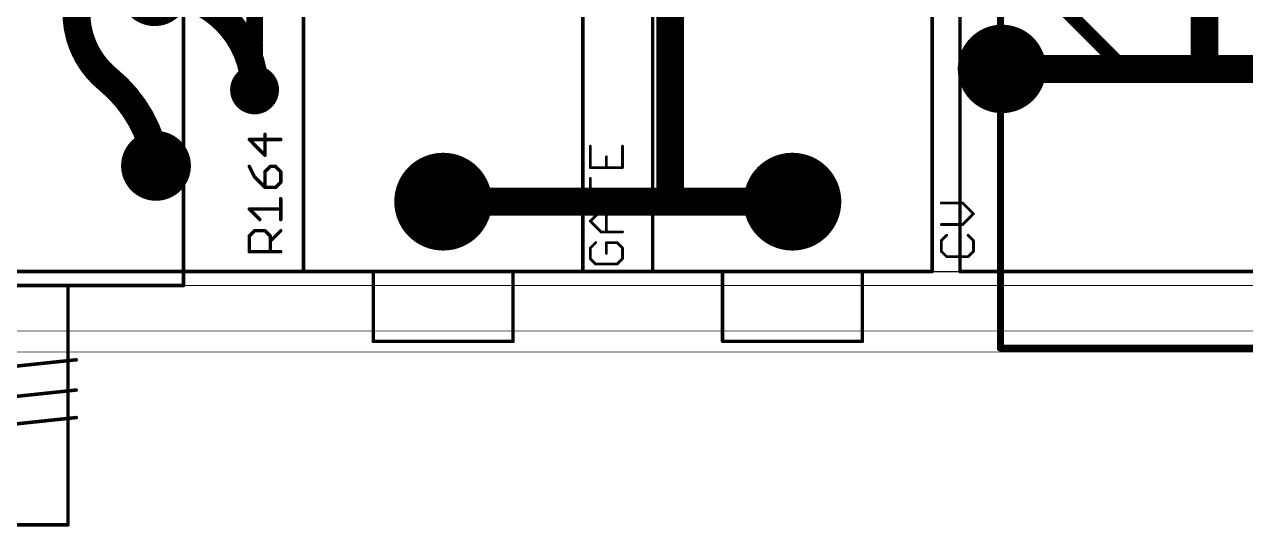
# Model space of a CAD drawing. Extents: x -4 to 220, y -9 to 53.
# Drawn here: x 29.99 to 74.39, y -9.27 to 8.98 of the extents above; entities that cross this region are included whole.
import ezdxf

# ---------------------------------------------------------------- set-up
doc = ezdxf.new("R2010")
doc.units = 0
for name, color, linetype in [('1', 14, 'CONTINUOUS'), ('16', 174, 'CONTINUOUS'), ('17', 94, 'CONTINUOUS'), ('20', 178, 'CONTINUOUS'), ('21', 251, 'CONTINUOUS'), ('23', 178, 'CONTINUOUS'), ('25', 251, 'CONTINUOUS'), ('51', 251, 'CONTINUOUS')]:
    doc.layers.add(name, color=color, linetype=linetype)

# ---------------------------------------------------------------- blocks, each defined once
blk = doc.blocks.new('ROUNDP')
at = {"const_width": 0.5}
blk.add_lwpolyline([(0, -0.25, 1), (0, 0.25, 1), (0, -0.25)], format="xyb", dxfattribs=at)

msp = doc.modelspace()

# ---------------------------------------------------------------- linework, layer by layer
at = {"layer": '1', "const_width": 0.127}
for points in [[(64.008, 0), (64.008, 18.415)], [(62.992, 0), (62.992, 16.764)], [(0, 0), (62.992, 0)], [(81.153, 0), (64.008, 0)]]:
    msp.add_lwpolyline(points, dxfattribs=at)
at = {"layer": '1', "const_width": 0.0635}
for points in [[(62.9603, 0, 1), (63.0238, 0)], [(62.992, -0.0318, 1), (62.992, 0.0318)], [(64.008, 0.0318, 1), (64.008, -0.0318)], [(63.9763, 0, 1), (64.0398, 0)]]:
    msp.add_lwpolyline(points, format="xyb", dxfattribs=at)
at = {"layer": '16'}
for points, const_width in [([(31.877, 9.398), (31.877, 16.002)], 1.016), ([(53.467, 2.54), (53.467, 13.208)], 1.016), ([(69.977, 7.366), (65.786, 11.557)], 0.508), ([(72.898, 7.366), (72.898, 10.033)], 1.016), ([(65.532, 7.366), (71.374, 7.366)], 1.016), ([(71.374, 7.366), (69.977, 7.366)], 0.508), ([(71.374, 7.366), (72.898, 7.366)], 1.016), ([(72.898, 7.366), (77.724, 7.366)], 1.016), ([(34.798, 3.814), (34.798, 3.81)], 1.016), ([(34.798, 3.81), (34.798, 3.556)], 1.016), ([(45.212, 2.54), (56.515, 2.54)], 1.016), ([(56.515, 2.54), (53.467, 2.54)], 1.016), ([(56.515, 2.54), (57.912, 2.54)], 1.016)]:
    msp.add_lwpolyline(points, dxfattribs=dict(at, const_width=const_width))
for points, const_width in [([(38.354, 6.604, 0.4142), (34.766, 10.192)], 1.016), ([(31.877, 9.398, 0.2249), (33.02, 6.985)], 1.016), ([(31.623, 9.398, 1), (32.131, 9.398)], 0.508), ([(65.532, 7.62, 1), (65.532, 7.112)], 0.508), ([(69.977, 7.493, 1), (69.977, 7.239)], 0.254), ([(69.8872, 7.2762, 1), (70.0668, 7.4558)], 0.254), ([(71.374, 7.62, 1), (71.374, 7.112)], 0.508), ([(71.374, 7.112, 1), (71.374, 7.62)], 0.508), ([(71.374, 7.239, 1), (71.374, 7.493)], 0.254), ([(72.898, 7.62, 1), (72.898, 7.112)], 0.508), ([(72.644, 7.366, 1), (73.152, 7.366)], 0.508), ([(72.898, 7.112, 1), (72.898, 7.62)], 0.508), ([(34.798, 3.81, 0.1893), (33.02, 6.985)], 1.016), ([(33.1809, 7.1815, 1), (32.8591, 6.7885)], 0.508), ([(32.8591, 6.7885, 1), (33.1809, 7.1815)], 0.508), ([(38.1, 6.604, 1), (38.608, 6.604)], 0.508), ([(34.798, 3.814, 0.4142), (34.77, 3.842)], 1.016), ([(34.77, 4.096, 1), (34.77, 3.588)], 0.508), ([(35.052, 3.814, 1), (34.544, 3.814)], 0.508), ([(35.052, 3.81, 1), (34.544, 3.81)], 0.508), ([(34.544, 3.814, 1), (35.052, 3.814)], 0.508), ([(34.544, 3.81, 1), (35.052, 3.81)], 0.508), ([(34.5464, 3.7755, 1), (35.0496, 3.8445)], 0.508), ([(34.544, 3.556, 1), (35.052, 3.556)], 0.508), ([(45.212, 2.794, 1), (45.212, 2.286)], 0.508), ([(53.467, 2.794, 1), (53.467, 2.286)], 0.508), ([(53.213, 2.54, 1), (53.721, 2.54)], 0.508), ([(56.515, 2.794, 1), (56.515, 2.286)], 0.508), ([(56.515, 2.286, 1), (56.515, 2.794)], 0.508), ([(56.515, 2.286, 1), (56.515, 2.794)], 0.508), ([(57.912, 2.286, 1), (57.912, 2.794)], 0.508)]:
    msp.add_lwpolyline(points, format="xyb", dxfattribs=dict(at, const_width=const_width))
at = {"layer": '20'}
msp.add_line((0, 0), (213.36, 0), dxfattribs=at)
at = {"layer": '20', "const_width": 0.0254}
for points in [[(-4.064, -0.508), (218.186, -0.508)], [(218.186, -2.159), (-4.064, -2.159)], [(-3.937, -2.921), (220.345, -2.921)]]:
    msp.add_lwpolyline(points, dxfattribs=at)
at = {"layer": '21'}
for points, const_width in [([(35.77, -0.508), (35.77, 20.0758)], 0.127), ([(40.132, 0), (40.132, 15.24)], 0.127), ([(50.292, 15.24), (50.292, 0)], 0.127), ([(52.832, 0), (52.832, 15.24)], 0.127), ([(62.992, 15.24), (62.992, 0)], 0.127), ([(65.474, 12.966), (65.474, -2.784)], 0.254), ([(38.354, 9.906), (38.354, 8.382)], 0.6096), ([(42.672, 0), (40.132, 0)], 0.127), ([(47.752, 0), (42.672, 0)], 0.127), ([(42.672, 0), (42.672, -2.54)], 0.127), ([(50.292, 0), (47.752, 0)], 0.127), ([(47.752, -2.54), (47.752, 0)], 0.127), ([(55.372, 0), (52.832, 0)], 0.127), ([(60.452, 0), (55.372, 0)], 0.127), ([(55.372, 0), (55.372, -2.54)], 0.127), ([(62.992, 0), (60.452, 0)], 0.127), ([(60.452, -2.54), (60.452, 0)], 0.127), ([(21.77, -0.508), (31.57, -0.508)], 0.127), ([(31.57, -0.508), (35.77, -0.508)], 0.127), ([(31.57, -9.208), (31.57, -0.508)], 0.127), ([(42.672, -2.54), (47.752, -2.54)], 0.127), ([(55.372, -2.54), (60.452, -2.54)], 0.127), ([(65.474, -2.784), (77.782, -2.784)], 0.254), ([(21.47, -4.308), (31.87, -3.208)], 0.127), ([(21.47, -5.408), (31.87, -4.308)], 0.127), ([(21.47, -6.408), (31.87, -5.308)], 0.127), ([(21.77, -9.208), (31.57, -9.208)], 0.127)]:
    msp.add_lwpolyline(points, dxfattribs=dict(at, const_width=const_width))
for points, const_width in [([(38.2016, 8.382, 1), (38.5064, 8.382)], 0.3048), ([(40.132, 0.0318, 1), (40.132, -0.0318)], 0.0635), ([(40.1003, 0, 1), (40.1638, 0)], 0.0635), ([(42.672, 0.0318, 1), (42.672, -0.0318)], 0.0635), ([(42.7038, 0, 1), (42.6403, 0)], 0.0635), ([(42.672, -0.0318, 1), (42.672, 0.0318)], 0.0635), ([(47.752, 0.0318, 1), (47.752, -0.0318)], 0.0635), ([(47.7838, 0, 1), (47.7203, 0)], 0.0635), ([(47.752, -0.0318, 1), (47.752, 0.0318)], 0.0635), ([(50.2602, 0, 1), (50.3238, 0)], 0.0635), ([(50.292, -0.0318, 1), (50.292, 0.0318)], 0.0635), ([(52.8002, 0, 1), (52.8638, 0)], 0.0635), ([(52.832, 0.0318, 1), (52.832, -0.0318)], 0.0635), ([(55.372, 0.0318, 1), (55.372, -0.0318)], 0.0635), ([(55.4038, 0, 1), (55.3402, 0)], 0.0635), ([(55.372, -0.0318, 1), (55.372, 0.0318)], 0.0635), ([(60.452, 0.0318, 1), (60.452, -0.0318)], 0.0635), ([(60.4838, 0, 1), (60.4203, 0)], 0.0635), ([(60.452, -0.0318, 1), (60.452, 0.0318)], 0.0635), ([(62.9603, 0, 1), (63.0238, 0)], 0.0635), ([(62.992, -0.0318, 1), (62.992, 0.0318)], 0.0635), ([(31.6017, -0.508, 1), (31.5383, -0.508)], 0.0635), ([(31.57, -0.4763, 1), (31.57, -0.5397)], 0.0635), ([(31.57, -0.5397, 1), (31.57, -0.4763)], 0.0635), ([(35.7383, -0.508, 1), (35.8018, -0.508)], 0.0635), ([(35.77, -0.5397, 1), (35.77, -0.4763)], 0.0635), ([(42.672, -2.5082, 1), (42.672, -2.5718)], 0.0635), ([(42.6403, -2.54, 1), (42.7038, -2.54)], 0.0635), ([(47.7203, -2.54, 1), (47.7838, -2.54)], 0.0635), ([(47.752, -2.5718, 1), (47.752, -2.5082)], 0.0635), ([(55.372, -2.5082, 1), (55.372, -2.5718)], 0.0635), ([(55.3402, -2.54, 1), (55.4038, -2.54)], 0.0635), ([(60.4203, -2.54, 1), (60.4838, -2.54)], 0.0635), ([(60.452, -2.5718, 1), (60.452, -2.5082)], 0.0635), ([(65.474, -2.7205, 1), (65.474, -2.8475)], 0.127), ([(65.4105, -2.784, 1), (65.5375, -2.784)], 0.127), ([(31.8733, -3.2396, 1), (31.8667, -3.1764)], 0.0635), ([(31.8733, -4.3396, 1), (31.8667, -4.2764)], 0.0635), ([(31.8733, -5.3396, 1), (31.8667, -5.2764)], 0.0635), ([(31.5383, -9.208, 1), (31.6017, -9.208)], 0.0635), ([(31.57, -9.2398, 1), (31.57, -9.1762)], 0.0635)]:
    msp.add_lwpolyline(points, format="xyb", dxfattribs=dict(at, const_width=const_width))
at = {"layer": '23'}
for p in [(45.212, 0), (57.912, 0), (71.628, -2.794)]:
    msp.add_point(p, dxfattribs=at)
at = {"layer": '25'}
for points, const_width in [([(38.7345, 4.2281), (38.7345, 4.9907)], 0.127), ([(39.3065, 4.8001), (38.1625, 4.8001)], 0.127), ([(38.1625, 4.8001), (38.7345, 4.2281)], 0.127), ([(50.5646, 4.5584), (50.5646, 3.7788)], 0.1016), ([(51.734, 3.7788), (51.734, 4.5584)], 0.1016), ([(51.1493, 3.7788), (51.1493, 4.1686)], 0.1016), ([(38.1625, 3.8213), (38.3532, 3.44)], 0.127), ([(38.9252, 3.8213), (38.7345, 3.6307)], 0.127), ([(38.7345, 3.6307), (38.7345, 3.0587)], 0.127), ([(39.1158, 3.8213), (38.9252, 3.8213)], 0.127), ([(39.3065, 3.6307), (39.1158, 3.8213)], 0.127), ([(39.3065, 3.2494), (39.3065, 3.6307)], 0.127), ([(50.5646, 3.7788), (51.734, 3.7788)], 0.1016), ([(38.3532, 3.44), (38.7345, 3.0587)], 0.127), ([(38.7345, 3.0587), (39.1158, 3.0587)], 0.127), ([(39.1158, 3.0587), (39.3065, 3.2494)], 0.127), ([(50.5646, 2.6094), (50.5646, 3.389)], 0.1016), ([(39.3065, 1.8893), (39.3065, 2.652)], 0.127), ([(51.734, 2.9992), (50.5646, 2.9992)], 0.1016), ([(38.5438, 1.8893), (38.1625, 2.2706)], 0.127), ([(38.1625, 2.2706), (39.3065, 2.2706)], 0.127), ([(50.5646, 1.8298), (50.9544, 2.2196)], 0.1016), ([(50.9544, 2.2196), (51.734, 2.2196)], 0.1016), ([(51.1493, 1.44), (51.1493, 2.2196)], 0.1016), ([(64.1066, 2.4892), (63.327, 2.4892)], 0.1016), ([(64.4964, 2.0994), (64.1066, 2.4892)], 0.1016), ([(50.9544, 1.44), (50.5646, 1.8298)], 0.1016), ([(64.1066, 1.7096), (64.4964, 2.0994)], 0.1016), ([(38.1625, 1.2919), (38.3532, 1.4826)], 0.127), ([(38.1625, 0.7199), (38.1625, 1.2919)], 0.127), ([(38.3532, 1.4826), (38.7345, 1.4826)], 0.127), ([(38.7345, 1.4826), (38.9252, 1.2919)], 0.127), ([(38.9252, 1.1012), (39.3065, 1.4826)], 0.127), ([(38.9252, 1.2919), (38.9252, 0.7199)], 0.127), ([(51.734, 1.44), (50.9544, 1.44)], 0.1016), ([(63.327, 1.7096), (64.1066, 1.7096)], 0.1016), ([(63.5219, 1.3198), (63.327, 1.1249)], 0.1016), ([(64.4964, 1.1249), (64.3015, 1.3198)], 0.1016), ([(50.7595, 1.0502), (50.5646, 0.8553)], 0.1016), ([(50.5646, 0.8553), (50.5646, 0.4655)], 0.1016), ([(51.5391, 1.0502), (51.1493, 1.0502)], 0.1016), ([(51.1493, 1.0502), (51.1493, 0.6604)], 0.1016), ([(51.734, 0.8553), (51.5391, 1.0502)], 0.1016), ([(51.734, 0.4655), (51.734, 0.8553)], 0.1016), ([(63.327, 1.1249), (63.327, 0.7351)], 0.1016), ([(64.4964, 0.7351), (64.4964, 1.1249)], 0.1016), ([(39.3065, 0.7199), (38.1625, 0.7199)], 0.127), ([(50.5646, 0.4655), (50.7595, 0.2706)], 0.1016), ([(51.5391, 0.2706), (51.734, 0.4655)], 0.1016), ([(63.327, 0.7351), (63.5219, 0.5402)], 0.1016), ([(63.5219, 0.5402), (64.3015, 0.5402)], 0.1016), ([(64.3015, 0.5402), (64.4964, 0.7351)], 0.1016), ([(50.7595, 0.2706), (51.5391, 0.2706)], 0.1016)]:
    msp.add_lwpolyline(points, dxfattribs=dict(at, const_width=const_width))
for points, const_width in [([(38.7663, 4.9907, 1), (38.7028, 4.9907)], 0.0635), ([(38.1625, 4.8318, 1), (38.1625, 4.7683)], 0.0635), ([(38.185, 4.8225, 1), (38.1401, 4.7776)], 0.0635), ([(39.3065, 4.7683, 1), (39.3065, 4.8318)], 0.0635), ([(50.59, 4.5584, 1), (50.5392, 4.5584)], 0.0508), ([(51.7594, 4.5584, 1), (51.7086, 4.5584)], 0.0508), ([(38.7028, 4.2281, 1), (38.7663, 4.2281)], 0.0635), ([(38.7121, 4.2056, 1), (38.757, 4.2505)], 0.0635), ([(51.1747, 4.1686, 1), (51.1239, 4.1686)], 0.0508), ([(38.1909, 3.8355, 1), (38.1341, 3.8071)], 0.0635), ([(38.7663, 3.6307, 1), (38.7028, 3.6307)], 0.0635), ([(38.7121, 3.6531, 1), (38.757, 3.6082)], 0.0635), ([(38.9252, 3.8531, 1), (38.9252, 3.7896)], 0.0635), ([(38.9476, 3.7989, 1), (38.9027, 3.8438)], 0.0635), ([(39.1383, 3.8438, 1), (39.0934, 3.7989)], 0.0635), ([(39.1158, 3.7896, 1), (39.1158, 3.8531)], 0.0635), ([(39.3383, 3.6307, 1), (39.2747, 3.6307)], 0.0635), ([(39.284, 3.6082, 1), (39.329, 3.6531)], 0.0635), ([(50.5646, 3.8042, 1), (50.5646, 3.7534)], 0.0508), ([(50.5392, 3.7788, 1), (50.59, 3.7788)], 0.0508), ([(51.1239, 3.7788, 1), (51.1747, 3.7788)], 0.0508), ([(51.7086, 3.7788, 1), (51.7594, 3.7788)], 0.0508), ([(51.734, 3.7534, 1), (51.734, 3.8042)], 0.0508), ([(38.3756, 3.4625, 1), (38.3307, 3.4176)], 0.0635), ([(38.3248, 3.4258, 1), (38.3816, 3.4542)], 0.0635), ([(38.7345, 3.0904, 1), (38.7345, 3.0269)], 0.0635), ([(38.7121, 3.0362, 1), (38.757, 3.0811)], 0.0635), ([(39.0934, 3.0811, 1), (39.1383, 3.0362)], 0.0635), ([(39.1158, 3.0269, 1), (39.1158, 3.0904)], 0.0635), ([(39.2747, 3.2494, 1), (39.3383, 3.2494)], 0.0635), ([(39.329, 3.2269, 1), (39.284, 3.2718)], 0.0635), ([(50.59, 3.389, 1), (50.5392, 3.389)], 0.0508), ([(38.7028, 3.0587, 1), (38.7663, 3.0587)], 0.0635), ([(39.3383, 2.652, 1), (39.2747, 2.652)], 0.0635), ([(50.5646, 3.0246, 1), (50.5646, 2.9738)], 0.0508), ([(51.734, 2.9738, 1), (51.734, 3.0246)], 0.0508), ([(38.1625, 2.3024, 1), (38.1625, 2.2389)], 0.0635), ([(38.185, 2.2931, 1), (38.1401, 2.2482)], 0.0635), ([(39.3065, 2.2389, 1), (39.3065, 2.3024)], 0.0635), ([(50.5392, 2.6094, 1), (50.59, 2.6094)], 0.0508), ([(50.9544, 2.245, 1), (50.9544, 2.1942)], 0.0508), ([(50.9724, 2.2016, 1), (50.9364, 2.2376)], 0.0508), ([(51.1747, 2.2196, 1), (51.1239, 2.2196)], 0.0508), ([(51.734, 2.1942, 1), (51.734, 2.245)], 0.0508), ([(63.327, 2.5146, 1), (63.327, 2.4638)], 0.0508), ([(64.1246, 2.5072, 1), (64.0886, 2.4712)], 0.0508), ([(64.1066, 2.4638, 1), (64.1066, 2.5146)], 0.0508), ([(38.5214, 1.8668, 1), (38.5663, 1.9118)], 0.0635), ([(39.2747, 1.8893, 1), (39.3383, 1.8893)], 0.0635), ([(50.5826, 1.8478, 1), (50.5466, 1.8118)], 0.0508), ([(50.5466, 1.8478, 1), (50.5826, 1.8118)], 0.0508), ([(64.5144, 2.0814, 1), (64.4784, 2.1174)], 0.0508), ([(64.4784, 2.0814, 1), (64.5144, 2.1174)], 0.0508), ([(38.1943, 1.2919, 1), (38.1308, 1.2919)], 0.0635), ([(38.1401, 1.3143, 1), (38.185, 1.2694)], 0.0635), ([(38.3532, 1.5143, 1), (38.3532, 1.4508)], 0.0635), ([(38.3756, 1.4601, 1), (38.3307, 1.505)], 0.0635), ([(38.757, 1.505, 1), (38.7121, 1.4601)], 0.0635), ([(38.7345, 1.4508, 1), (38.7345, 1.5143)], 0.0635), ([(38.9569, 1.2919, 1), (38.8934, 1.2919)], 0.0635), ([(38.9027, 1.2694, 1), (38.9476, 1.3143)], 0.0635), ([(39.329, 1.4601, 1), (39.284, 1.505)], 0.0635), ([(50.9544, 1.4654, 1), (50.9544, 1.4146)], 0.0508), ([(50.9364, 1.422, 1), (50.9724, 1.458)], 0.0508), ([(51.1239, 1.44, 1), (51.1747, 1.44)], 0.0508), ([(51.734, 1.4146, 1), (51.734, 1.4654)], 0.0508), ([(63.327, 1.735, 1), (63.327, 1.6842)], 0.0508), ([(63.5399, 1.3018, 1), (63.5039, 1.3378)], 0.0508), ([(64.0886, 1.7276, 1), (64.1246, 1.6916)], 0.0508), ([(64.1066, 1.6842, 1), (64.1066, 1.735)], 0.0508), ([(64.3195, 1.3378, 1), (64.2835, 1.3018)], 0.0508), ([(38.9027, 1.1237, 1), (38.9476, 1.0788)], 0.0635), ([(50.5466, 0.8733, 1), (50.5826, 0.8373)], 0.0508), ([(50.59, 0.8553, 1), (50.5392, 0.8553)], 0.0508), ([(50.7775, 1.0322, 1), (50.7415, 1.0682)], 0.0508), ([(51.1493, 1.0756, 1), (51.1493, 1.0248)], 0.0508), ([(51.1747, 1.0502, 1), (51.1239, 1.0502)], 0.0508), ([(51.5571, 1.0682, 1), (51.5211, 1.0322)], 0.0508), ([(51.5391, 1.0248, 1), (51.5391, 1.0756)], 0.0508), ([(51.7594, 0.8553, 1), (51.7086, 0.8553)], 0.0508), ([(51.716, 0.8373, 1), (51.752, 0.8733)], 0.0508), ([(63.309, 1.1429, 1), (63.345, 1.1069)], 0.0508), ([(63.3524, 1.1249, 1), (63.3016, 1.1249)], 0.0508), ([(64.5218, 1.1249, 1), (64.471, 1.1249)], 0.0508), ([(64.4784, 1.1069, 1), (64.5144, 1.1429)], 0.0508), ([(38.1625, 0.7517, 1), (38.1625, 0.6882)], 0.0635), ([(38.1308, 0.7199, 1), (38.1943, 0.7199)], 0.0635), ([(38.8934, 0.7199, 1), (38.9569, 0.7199)], 0.0635), ([(39.3065, 0.6882, 1), (39.3065, 0.7517)], 0.0635), ([(50.5826, 0.4835, 1), (50.5466, 0.4475)], 0.0508), ([(50.5392, 0.4655, 1), (50.59, 0.4655)], 0.0508), ([(51.1239, 0.6604, 1), (51.1747, 0.6604)], 0.0508), ([(51.7086, 0.4655, 1), (51.7594, 0.4655)], 0.0508), ([(51.752, 0.4475, 1), (51.716, 0.4835)], 0.0508), ([(63.345, 0.7531, 1), (63.309, 0.7171)], 0.0508), ([(63.3016, 0.7351, 1), (63.3524, 0.7351)], 0.0508), ([(63.5219, 0.5656, 1), (63.5219, 0.5148)], 0.0508), ([(63.5039, 0.5222, 1), (63.5399, 0.5582)], 0.0508), ([(64.2835, 0.5582, 1), (64.3195, 0.5222)], 0.0508), ([(64.3015, 0.5148, 1), (64.3015, 0.5656)], 0.0508), ([(64.471, 0.7351, 1), (64.5218, 0.7351)], 0.0508), ([(64.5144, 0.7171, 1), (64.4784, 0.7531)], 0.0508), ([(50.7595, 0.296, 1), (50.7595, 0.2452)], 0.0508), ([(50.7415, 0.2526, 1), (50.7775, 0.2886)], 0.0508), ([(51.5211, 0.2886, 1), (51.5571, 0.2526)], 0.0508), ([(51.5391, 0.2452, 1), (51.5391, 0.296)], 0.0508)]:
    msp.add_lwpolyline(points, format="xyb", dxfattribs=dict(at, const_width=const_width))
at = {"layer": '51', "const_width": 0.6096}
msp.add_lwpolyline([(38.354, 8.255), (38.354, 6.604)], dxfattribs=at)
at = {"layer": '51', "const_width": 0.3048}
for points in [[(38.5064, 8.255, 1), (38.2016, 8.255)], [(38.2016, 6.604, 1), (38.5064, 6.604)]]:
    msp.add_lwpolyline(points, format="xyb", dxfattribs=at)

# ---------------------------------------------------------------- block references
at = {"layer": '17'}
for p, xscale, yscale in [((34.72, 10.192), 2.54, 2.54), ((34.72, 10.192), 2.54, 2.54), ((65.532, 7.366), 3.216, 3.216), ((65.532, 7.366), 3.216, 3.216), ((65.532, 7.366), 3.216, 3.216), ((65.532, 7.366), 3.216, 3.216), ((65.532, 7.366), 3.216, 3.216), ((65.532, 7.366), 3.216, 3.216), ((65.532, 7.366), 3.216, 3.216), ((65.532, 7.366), 3.216, 3.216), ((65.532, 7.366), 3.216, 3.216), ((65.532, 7.366), 3.216, 3.216), ((65.532, 7.366), 3.216, 3.216), ((65.532, 7.366), 3.216, 3.216), ((65.532, 7.366), 3.216, 3.216), ((65.532, 7.366), 3.216, 3.216), ((65.532, 7.366), 3.216, 3.216), ((65.532, 7.366), 3.216, 3.216), ((34.77, 3.842), 2.54, 2.54), ((34.77, 3.842), 2.54, 2.54), ((34.77, 3.842), 2.4, 2.4), ((34.77, 3.842), 2.4, 2.4), ((34.77, 3.842), 2.4, 2.4), ((34.77, 3.842), 2.4, 2.4), ((34.77, 3.842), 2.4, 2.4), ((34.77, 3.842), 2.4, 2.4), ((34.77, 3.842), 2.4, 2.4), ((34.77, 3.842), 2.4, 2.4), ((34.77, 3.842), 2.4, 2.4), ((34.77, 3.842), 2.4, 2.4), ((34.77, 3.842), 2.4, 2.4), ((34.77, 3.842), 2.4, 2.4), ((34.77, 3.842), 2.4, 2.4), ((34.77, 3.842), 2.4, 2.4), ((45.212, 2.54), 3.556, 3.556), ((45.212, 2.54), 3.556, 3.556), ((45.212, 2.54), 3.556, 3.556), ((45.212, 2.54), 3.556, 3.556), ((45.212, 2.54), 3.556, 3.556), ((45.212, 2.54), 3.556, 3.556), ((45.212, 2.54), 3.556, 3.556), ((45.212, 2.54), 3.556, 3.556), ((45.212, 2.54), 3.556, 3.556), ((45.212, 2.54), 3.556, 3.556), ((45.212, 2.54), 3.556, 3.556), ((45.212, 2.54), 3.556, 3.556), ((45.212, 2.54), 3.556, 3.556), ((45.212, 2.54), 3.556, 3.556), ((45.212, 2.54), 3.556, 3.556), ((45.212, 2.54), 3.556, 3.556), ((57.912, 2.54), 3.556, 3.556), ((57.912, 2.54), 3.556, 3.556), ((57.912, 2.54), 3.556, 3.556), ((57.912, 2.54), 3.556, 3.556), ((57.912, 2.54), 3.556, 3.556), ((57.912, 2.54), 3.556, 3.556), ((57.912, 2.54), 3.556, 3.556), ((57.912, 2.54), 3.556, 3.556), ((57.912, 2.54), 3.556, 3.556), ((57.912, 2.54), 3.556, 3.556), ((57.912, 2.54), 3.556, 3.556), ((57.912, 2.54), 3.556, 3.556), ((57.912, 2.54), 3.556, 3.556), ((57.912, 2.54), 3.556, 3.556), ((57.912, 2.54), 3.556, 3.556), ((57.912, 2.54), 3.556, 3.556)]:
    msp.add_blockref('ROUNDP', p, dxfattribs=dict(at, xscale=xscale, yscale=yscale))
at = {"layer": '17', "rotation": 270}
for xscale, yscale in [(1.778, 1.778), (1.778, 1.778), (1.508, 1.508), (1.508, 1.508), (1.508, 1.508), (1.508, 1.508), (1.508, 1.508), (1.508, 1.508), (1.508, 1.508), (1.508, 1.508), (1.508, 1.508), (1.508, 1.508), (1.508, 1.508), (1.508, 1.508), (1.508, 1.508), (1.508, 1.508)]:
    msp.add_blockref('ROUNDP', (38.354, 6.604), dxfattribs=dict(at, xscale=xscale, yscale=yscale))

doc.saveas('drawing.dxf')
